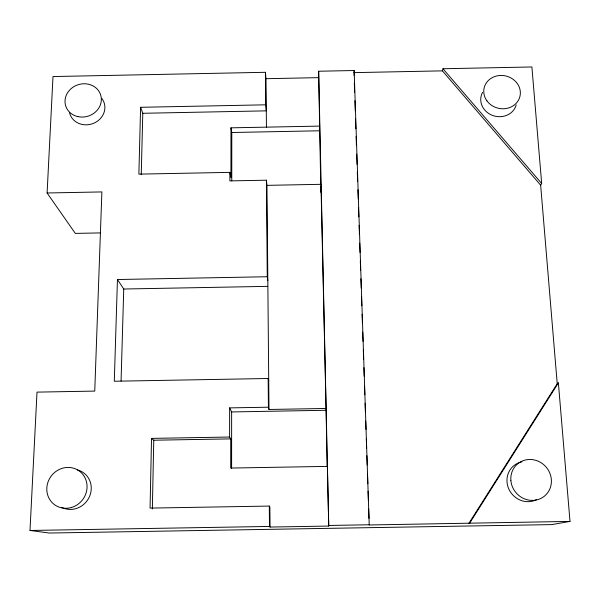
<?xml version="1.0" encoding="UTF-8"?>
<svg xmlns="http://www.w3.org/2000/svg" width="600" height="600" viewBox="0 0 600 600"><rect width="100%" height="100%" fill="white"/><g stroke="black" fill="none" stroke-linecap="round" stroke-linejoin="round"><path stroke-width="0.9" d="M229.612 437.025L151.523 438.39L150.067 508.088L269.303 506.07L269.49 526.447L270.053 527.048L328.74 526.058L327.375 466.388L230.708 468.053L230.73 438.885L229.612 437.025L229.642 407.888L268.425 407.205L268.987 409.47L326.055 408.465L320.962 184.312L266.962 185.355L266.407 180.203L229.875 180.9L229.89 172.373L138.87 174.127L140.602 107.295L265.733 104.82L266.288 110.85L142.785 113.288L140.602 107.295M468.915 523.298L557.227 383.715L558.382 382.86L570 521.408L369.225 524.97L354.15 70.523L318.653 71.235L319.627 126.097L230.97 127.837L230.933 177.615L229.89 172.373M231.608 468.278L231.638 411.938L229.642 407.888M231.765 180.855L231.788 132.502L230.97 127.837M152.355 508.942L153.757 440.22L151.523 438.39M141.233 174.697L142.785 113.288M320.737 184.725L319.627 126.097M121.065 381.038L123.743 289.02L117.442 279.517L267.263 276.735L267.825 280.71M117.442 279.517L114.3 381.24L268.17 378.495L268.733 381.142M320.7 192.173L320.88 186.795M570 521.408L551.76 524.61L49.335 533.033L30 530.467L37.013 392.123L94.748 391.095L101.88 191.925L47.1 192.983L53.002 76.552L265.44 72.3L265.995 78.698L266.438 127.148M354.053 75.442L354.15 70.523M327.135 466.635L326.055 408.465M540.653 185.175L442.403 70.86L442.972 68.745L531.9 66.968L541.673 183.488L540.653 185.175L557.227 383.715M328.74 526.058L318.653 71.235M469.688 523.088L558.382 382.86M353.955 72.63L442.403 70.86M265.995 78.698L318.517 77.648M231.788 132.502L319.507 130.785M100.2 232.92L75.3 233.392L47.1 192.983M123.743 289.02L267.69 286.358M231.638 411.938L325.853 410.28M153.757 440.22L230.73 438.885M30 530.467L269.49 526.447M329.04 525.45L369.517 524.768M442.972 68.745L541.673 183.488M269.303 506.07L269.873 506.955L270.053 527.048M354.308 82.935L354.623 92.295M354.907 100.725L355.252 111.03M355.507 118.523L355.853 128.82M356.108 136.312L356.423 145.68M356.707 154.11L357.053 164.407M357.308 171.9L357.623 181.267M357.907 189.697L358.222 199.058M358.507 207.487L358.822 216.855M359.108 225.285L359.423 234.653M359.707 243.075L360.022 252.442M360.308 260.873L360.623 270.24M360.907 278.663L361.23 288.03M361.507 296.46L361.83 305.827M362.115 314.257L362.43 323.618M362.715 332.048L363.03 341.415M363.315 349.845L363.63 359.205M363.915 367.635L364.2 376.065M364.515 385.433L364.83 394.793M365.115 403.222L365.43 412.59M365.715 421.02L366 429.45M366.315 438.81L366.63 448.178M366.885 455.67L367.2 465.037M367.485 473.467L367.83 483.765M368.085 491.257L368.4 500.625M368.685 509.055L369 518.415M320.782 186.585L320.82 188.445M266.962 185.355L268.987 409.47M265.44 72.3L265.733 104.82M266.407 180.203L267.263 276.735M268.17 378.495L268.425 407.205M77.377 469.905A20.497 19.297 -52.5 0 1 89.602 496.342A20.497 19.297 -52.5 0 1 61.627 507.293M536.648 499.643A20.58 19.41 49.2 0 1 508.897 489.202A20.58 19.41 49.2 0 1 519.518 462.533M520.32 462.278A20.58 19.41 49.2 0 1 521.97 461.873M516.195 104.948A18.082 16.32 13.2 0 1 492.533 115.425A18.082 16.32 13.2 0 1 482.603 92.325M101.835 98.453A18.008 16.237 -17.4 0 1 94.11 123.083A18.008 16.237 -17.4 0 1 69.608 112.942M510.862 480.338A20.985 19.777 48.9 0 0 542.602 497.467A20.985 19.777 48.9 0 0 539.857 462.015A20.985 19.777 48.9 0 0 510.862 480.338M486.9 100.815A18.398 16.567 13.1 0 0 518.528 100.073A18.398 16.567 13.1 0 0 500.737 75.45A18.398 16.567 13.1 0 0 486.9 100.815M77.88 116.618A18.322 16.485 -17.3 0 0 100.882 95.692A18.322 16.485 -17.3 0 0 70.77 88.957A18.322 16.485 -17.3 0 0 77.88 116.618M71.385 507.502A20.902 19.657 -52.2 0 0 81.713 473.115A20.902 19.657 -52.2 0 0 47.7 482.985A20.902 19.657 -52.2 0 0 71.385 507.502"/></g></svg>
